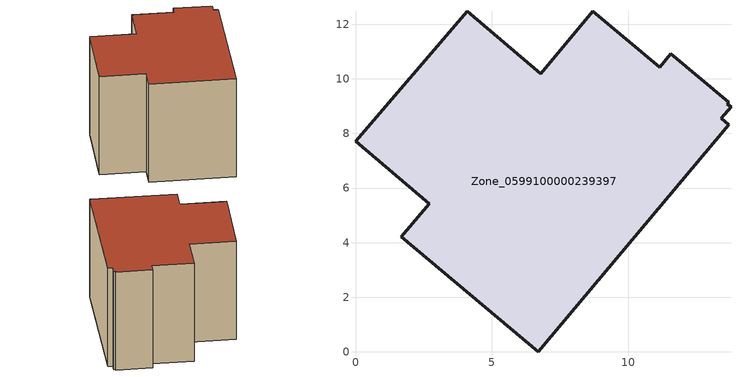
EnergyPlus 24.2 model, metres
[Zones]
Zone_0599100000239397
 floor ground (C_G): 13.68,8.31 6.7,0 1.67,4.21 2.7,5.43 0,7.72 4.09,12.47 6.79,10.19 8.69,12.48 11.15,10.43 11.54,10.92 13.67,9.14 13.62,9.06 13.76,8.98 13.39,8.55 z0
 wall outside (C_F): 6.79,10.19 4.09,12.47 0,7.72 2.7,5.43 1.67,4.21 6.7,0 13.68,8.31 13.39,8.55 13.76,8.98 13.62,9.06 13.67,9.14 11.54,10.92 11.15,10.43 8.69,12.48 6.79,10.19 z0:8.32
 roof outside (C_R): 13.67,9.14 11.54,10.92 11.15,10.43 8.69,12.48 6.79,10.19 4.09,12.47 0,7.72 2.7,5.43 1.67,4.21 6.7,0 13.68,8.31 13.39,8.55 13.76,8.98 13.62,9.06 z8.32
[BUILDING]
Pand.0599100000239397: North Axis=0; Terrain=City; Loads Convergence Tolerance Value=0.04; Temperature Convergence Tolerance Value=0.4; Solar Distribution=FullExterior; Maximum Number of Warmup Days=25; Minimum Number of Warmup Days=1
[Site:Location]
Rotterdam.The.Hague.AP_ZH_NLD Design_Conditions: Latitude=51.96; Longitude=4.45; Time Zone=1; Elevation=-4.5
[SITE:GROUNDTEMPERATURE:BUILDINGSURFACE]
18, 18, 18, 18, 18, 18, 18, 18, 18, 18, 18, 18
[MATERIAL] Thermal Absorptance=0.9; Solar Absorptance=0.7; Visible Absorptance=0.7
Name | Roughness | Thickness | Conductivity | Density | Specific Heat
G.TC.1946-1964 | MediumSmooth | 0.15 | 1 | 540 | 1210
F.TC.1946-1964 | Rough | 0.3 | 0.857143 | 1920 | 840
R.TC.1946-1964 | MediumRough | 0.2 | 0.235294 | 1500 | 1000
[CONSTRUCTION]
C_G: G.TC.1946-1964
C_F: F.TC.1946-1964
C_R: R.TC.1946-1964
[ZONE]
Zone_0599100000239397: Type=1; Multiplier=1; Ceiling Height=Autocalculate; Volume=Autocalculate; Floor Area=autocalculate; Part of Total Floor Area=Yes
[ZONEINFILTRATION:DESIGNFLOWRATE]
Infil_Zone_0599100000239397: Zone or ZoneList or Space or SpaceList=Zone_0599100000239397; Schedule=AlwaysOn; Design Flow Rate Calculation Method=Flow/Area; Flow Rate per Floor Area=0.003; Constant Term Coefficient=1; Temperature Term Coefficient=0; Velocity Term Coefficient=0; Velocity Squared Term Coefficient=0
[HVACTEMPLATE:ZONE:IDEALLOADSAIRSYSTEM]
Zone_0599100000239397: Maximum Heating Supply Air Temperature=50; Minimum Cooling Supply Air Temperature=13; Maximum Heating Supply Air Humidity Ratio=0.0156; Minimum Cooling Supply Air Humidity Ratio=0.0077; Heating Limit=NoLimit; Cooling Limit=NoLimit; Dehumidification Control Type=ConstantSensibleHeatRatio; Cooling Sensible Heat Ratio=0.7; Dehumidification Setpoint=60; Humidification Control Type=None; Humidification Setpoint=30; Outdoor Air Method=None; Outdoor Air Flow Rate per Person=0.00944; Outdoor Air Flow Rate per Zone Floor Area=0; Outdoor Air Flow Rate per Zone=0; Demand Controlled Ventilation Type=None; Outdoor Air Economizer Type=NoEconomizer; Heat Recovery Type=None; Sensible Heat Recovery Effectiveness=0.7; Latent Heat Recovery Effectiveness=0.65
[ZONECONTROL:THERMOSTAT]
ThermostatControl_Zone_0599100000239397: Zone or ZoneList=Zone_0599100000239397; Control Type Schedule=DualSetpointControlType; Control 1=Thermostat_Zone_0599100000239397; Temperature Difference Between Cutout And Setpoint=0
[THERMOSTATSETPOINT:DUALSETPOINT]
Thermostat_Zone_0599100000239397: Heating Setpoint Temperature Schedule=HeatingSetpoint_Zone_0599100000239397; Cooling Setpoint Temperature Schedule=CoolingSetpoint_Zone_0599100000239397
[SCHEDULE:COMPACT]
HeatingSetpoint_Zone_0599100000239397: Through: 12/31, For: AllDays, Until: 24:00, 21
CoolingSetpoint_Zone_0599100000239397: Through: 12/31, For: AllDays, Until: 24:00, 24
DualSetpointControlType: Through: 12/31, For: AllDays, Until: 24:00, 4
AlwaysOn: Through: 12/31, For: AllDays, Until: 24:00, 1
